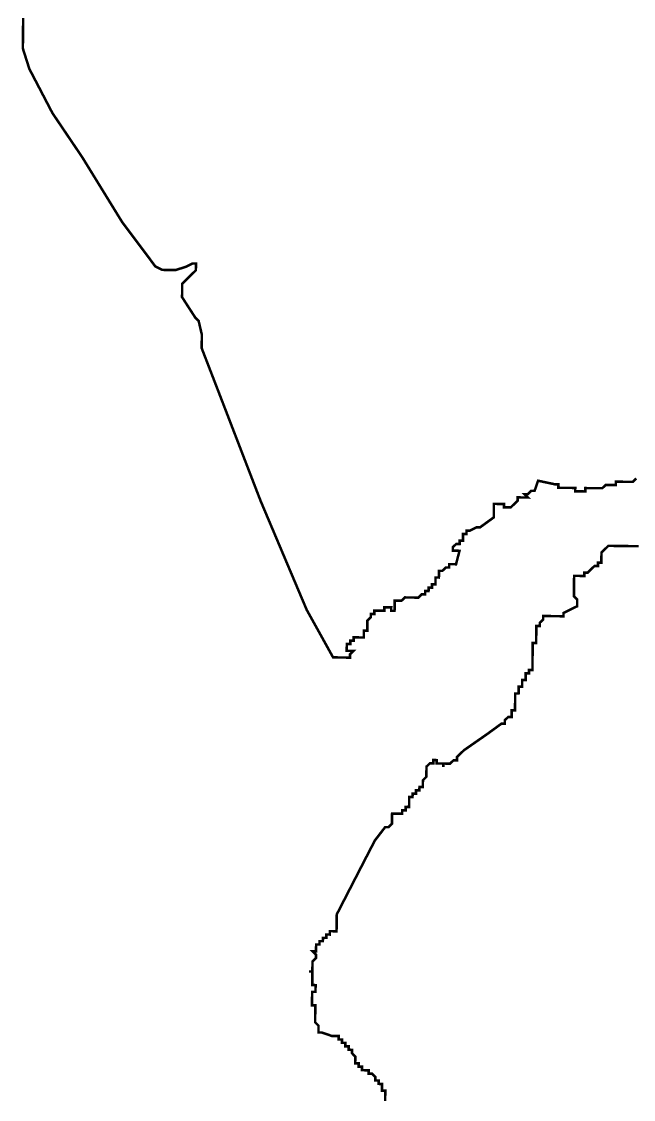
# Model space of a CAD drawing. Header units: metres. Extents: x 257673 to 289848, y 2129691 to 2228029.
# Drawn here: x 259641 to 260358, y 2175833 to 2177098 of the extents above; entities that cross this region are included whole.
import ezdxf

# ---------------------------------------------------------------- set-up
doc = ezdxf.new("R2010")
doc.units = ezdxf.units.M
doc.header["$MEASUREMENT"] = 0
doc.layers.add('HAZARDS LINE', color=1, linetype='Continuous')

msp = doc.modelspace()

# ---------------------------------------------------------------- linework, layer by layer
at = {"layer": 'HAZARDS LINE', "lineweight": 18}
for points in [[(259642.5, 2177101.7, 2.97, 2.97, 0), (259642.1, 2177066, 2.97, 2.97, 0), (259649.7, 2177042.1, 2.97, 2.97, 0), (259676.8, 2176990.2, 2.97, 2.97, 0), (259711.9, 2176938.2, 2.97, 2.97, 0), (259758.6, 2176862.3, 2.97, 2.97, 0), (259797.6, 2176810.2, 2.97, 2.97, 0), (259805.5, 2176806.2, 2.97, 2.97, 0), (259813.4, 2176806.1, 2.97, 2.97, 0), (259821.3, 2176806, 2.97, 2.97, 0), (259833.3, 2176809.8, 2.97, 2.97, 0), (259841.3, 2176813.7, 2.97, 2.97, 0), (259845.2, 2176813.6, 2.97, 2.97, 0), (259845.1, 2176805.7, 2.97, 2.97, 0), (259841.1, 2176801.8, 2.97, 2.97, 0), (259829.1, 2176790, 2.97, 2.97, 0), (259828.9, 2176774.2, 2.97, 2.97, 0), (259844.4, 2176750.2, 2.97, 2.97, 0), (259848.4, 2176746.1, 2.97, 2.97, 0), (259852.1, 2176730.2, 2.97, 2.97, 0), (259851.9, 2176714.4, 2.97, 2.97, 0), (259875, 2176654.6, 2.97, 2.97, 0), (259921.1, 2176535, 2.97, 2.97, 0), (259975.1, 2176407.4, 2.97, 2.97, 0), (260006.1, 2176351.5, 2.97, 2.97, 0), (260010.1, 2176351.5, 2.97, 2.97, 0), (260022, 2176351.3, 2.97, 2.97, 0), (260026, 2176351.3, 2.97, 2.97, 0), (260026, 2176355.2, 2.97, 2.97, 0), (260030, 2176359.2, 2.97, 2.97, 0), (260026.1, 2176359.2, 2.97, 2.97, 0), (260022.1, 2176359.3, 2.97, 2.97, 0), (260022.1, 2176363.2, 2.97, 2.97, 0), (260022.2, 2176367.2, 2.97, 2.97, 0), (260026.2, 2176367.1, 2.97, 2.97, 0), (260026.2, 2176371.1, 2.97, 2.97, 0), (260030.2, 2176371.1, 2.97, 2.97, 0), (260030.2, 2176375, 2.97, 2.97, 0), (260034.2, 2176375, 2.97, 2.97, 0), (260038.2, 2176374.9, 2.97, 2.97, 0), (260042.1, 2176374.9, 2.97, 2.97, 0), (260042.2, 2176378.8, 2.97, 2.97, 0), (260042.2, 2176382.8, 2.97, 2.97, 0), (260046.2, 2176382.8, 2.97, 2.97, 0), (260046.2, 2176386.7, 2.97, 2.97, 0), (260046.3, 2176390.7, 2.97, 2.97, 0), (260046.3, 2176394.7, 2.97, 2.97, 0), (260050.3, 2176398.6, 2.97, 2.97, 0), (260050.4, 2176402.5, 2.97, 2.97, 0), (260054.4, 2176402.5, 2.97, 2.97, 0), (260054.4, 2176406.5, 2.97, 2.97, 0), (260058.4, 2176406.4, 2.97, 2.97, 0), (260062.3, 2176406.4, 2.97, 2.97, 0), (260066.3, 2176406.3, 2.97, 2.97, 0), (260066.3, 2176410.3, 2.97, 2.97, 0), (260070.3, 2176410.2, 2.97, 2.97, 0), (260074.3, 2176410.2, 2.97, 2.97, 0), (260074.2, 2176406.2, 2.97, 2.97, 0), (260078.2, 2176406.2, 2.97, 2.97, 0), (260078.3, 2176414.1, 2.97, 2.97, 0), (260078.3, 2176418.1, 2.97, 2.97, 0), (260082.3, 2176418, 2.97, 2.97, 0), (260086.3, 2176418, 2.97, 2.97, 0), (260090.3, 2176421.9, 2.97, 2.97, 0), (260094.3, 2176421.8, 2.97, 2.97, 0), (260098.2, 2176421.8, 2.97, 2.97, 0), (260102.2, 2176421.7, 2.97, 2.97, 0), (260106.1, 2176421.7, 2.97, 2.97, 0), (260110.2, 2176425.6, 2.97, 2.97, 0), (260114.1, 2176425.6, 2.97, 2.97, 0), (260114.2, 2176429.5, 2.97, 2.97, 0), (260118.1, 2176429.5, 2.97, 2.97, 0), (260118.2, 2176433.5, 2.97, 2.97, 0), (260122.2, 2176433.4, 2.97, 2.97, 0), (260122.2, 2176437.4, 2.97, 2.97, 0), (260126.2, 2176437.3, 2.97, 2.97, 0), (260126.2, 2176441.3, 2.97, 2.97, 0), (260126.3, 2176445.3, 2.97, 2.97, 0), (260130.2, 2176445.2, 2.97, 2.97, 0), (260130.3, 2176449.2, 2.97, 2.97, 0), (260130.3, 2176453.1, 2.97, 2.97, 0), (260134.3, 2176453.1, 2.97, 2.97, 0), (260138.3, 2176457, 2.97, 2.97, 0), (260142.3, 2176457, 2.97, 2.97, 0), (260142.3, 2176460.9, 2.97, 2.97, 0), (260146.3, 2176460.9, 2.97, 2.97, 0), (260150.3, 2176460.8, 2.97, 2.97, 0), (260154.4, 2176476.6, 2.97, 2.97, 0), (260150.4, 2176476.7, 2.97, 2.97, 0), (260146.5, 2176476.7, 2.97, 2.97, 0), (260146.5, 2176480.7, 2.97, 2.97, 0), (260150.5, 2176484.6, 2.97, 2.97, 0), (260154.5, 2176484.6, 2.97, 2.97, 0), (260154.6, 2176488.5, 2.97, 2.97, 0), (260158.5, 2176488.5, 2.97, 2.97, 0), (260158.6, 2176492.5, 2.97, 2.97, 0), (260158.6, 2176496.4, 2.97, 2.97, 0), (260162.6, 2176496.4, 2.97, 2.97, 0), (260162.6, 2176500.3, 2.97, 2.97, 0), (260166.6, 2176500.3, 2.97, 2.97, 0), (260174.6, 2176504.2, 2.97, 2.97, 0), (260178.5, 2176504.1, 2.97, 2.97, 0), (260194.6, 2176515.8, 2.97, 2.97, 0), (260194.6, 2176519.8, 2.97, 2.97, 0), (260194.6, 2176523.7, 2.97, 2.97, 0), (260194.7, 2176527.7, 2.97, 2.97, 0), (260194.7, 2176531.7, 2.97, 2.97, 0), (260198.7, 2176531.6, 2.97, 2.97, 0), (260202.7, 2176531.6, 2.97, 2.97, 0), (260206.6, 2176531.5, 2.97, 2.97, 0), (260206.6, 2176527.6, 2.97, 2.97, 0), (260214.5, 2176527.5, 2.97, 2.97, 0), (260218.5, 2176531.4, 2.97, 2.97, 0), (260222.6, 2176535.3, 2.97, 2.97, 0), (260222.6, 2176539.3, 2.97, 2.97, 0), (260226.6, 2176539.2, 2.97, 2.97, 0), (260230.5, 2176539.2, 2.97, 2.97, 0), (260234.5, 2176539.1, 2.97, 2.97, 0), (260230.6, 2176543.1, 2.97, 2.97, 0), (260234.5, 2176543.1, 2.97, 2.97, 0), (260238.6, 2176547, 2.97, 2.97, 0), (260242.5, 2176547, 2.97, 2.97, 0), (260246.6, 2176558.8, 2.97, 2.97, 0), (260266.4, 2176554.6, 2.97, 2.97, 0), (260270.4, 2176554.6, 2.97, 2.97, 0), (260270.3, 2176550.6, 2.97, 2.97, 0), (260274.3, 2176550.5, 2.97, 2.97, 0), (260278.3, 2176550.5, 2.97, 2.97, 0), (260282.2, 2176550.4, 2.97, 2.97, 0), (260286.2, 2176550.4, 2.97, 2.97, 0), (260290.2, 2176550.3, 2.97, 2.97, 0), (260290.1, 2176546.4, 2.97, 2.97, 0), (260294.1, 2176546.3, 2.97, 2.97, 0), (260298, 2176546.3, 2.97, 2.97, 0), (260302, 2176546.2, 2.97, 2.97, 0), (260302.1, 2176550.2, 2.97, 2.97, 0), (260306, 2176550.1, 2.97, 2.97, 0), (260310, 2176550.1, 2.97, 2.97, 0), (260313.9, 2176550.1, 2.97, 2.97, 0), (260317.9, 2176550, 2.97, 2.97, 0), (260321.9, 2176550, 2.97, 2.97, 0), (260325.9, 2176553.9, 2.97, 2.97, 0), (260329.9, 2176553.8, 2.97, 2.97, 0), (260333.8, 2176553.8, 2.97, 2.97, 0), (260337.8, 2176553.7, 2.97, 2.97, 0), (260337.8, 2176557.7, 2.97, 2.97, 0), (260341.8, 2176557.6, 2.97, 2.97, 0), (260345.8, 2176557.6, 2.97, 2.97, 0), (260349.7, 2176557.5, 2.97, 2.97, 0), (260353.7, 2176557.5, 2.97, 2.97, 0), (260357.7, 2176557.5, 2.97, 2.97, 0), (260361.7, 2176561.4, 2.97, 2.97, 0)], [(260364.7, 2176482, 2.97, 2.97, 0), (260356.7, 2176482.1, 2.97, 2.97, 0), (260352.8, 2176482.1, 2.97, 2.97, 0), (260348.8, 2176482.2, 2.97, 2.97, 0), (260344.8, 2176482.2, 2.97, 2.97, 0), (260336.9, 2176482.3, 2.97, 2.97, 0), (260332.9, 2176482.4, 2.97, 2.97, 0), (260329, 2176482.4, 2.97, 2.97, 0), (260321, 2176474.6, 2.97, 2.97, 0), (260320.9, 2176470.6, 2.97, 2.97, 0), (260320.9, 2176466.7, 2.97, 2.97, 0), (260320.8, 2176462.7, 2.97, 2.97, 0), (260316.8, 2176462.8, 2.97, 2.97, 0), (260316.8, 2176458.8, 2.97, 2.97, 0), (260312.8, 2176458.8, 2.97, 2.97, 0), (260308.8, 2176454.9, 2.97, 2.97, 0), (260304.8, 2176451, 2.97, 2.97, 0), (260300.8, 2176451, 2.97, 2.97, 0), (260300.8, 2176447.1, 2.97, 2.97, 0), (260296.8, 2176447.1, 2.97, 2.97, 0), (260292.9, 2176447.2, 2.97, 2.97, 0), (260288.9, 2176447.2, 2.97, 2.97, 0), (260288.8, 2176443.3, 2.97, 2.97, 0), (260288.8, 2176439.3, 2.97, 2.97, 0), (260288.7, 2176435.3, 2.97, 2.97, 0), (260288.7, 2176431.4, 2.97, 2.97, 0), (260288.7, 2176427.4, 2.97, 2.97, 0), (260288.6, 2176423.4, 2.97, 2.97, 0), (260292.5, 2176419.4, 2.97, 2.97, 0), (260292.4, 2176411.5, 2.97, 2.97, 0), (260276.5, 2176403.7, 2.97, 2.97, 0), (260276.4, 2176399.8, 2.97, 2.97, 0), (260272.5, 2176399.8, 2.97, 2.97, 0), (260268.5, 2176399.9, 2.97, 2.97, 0), (260264.5, 2176399.9, 2.97, 2.97, 0), (260260.6, 2176400, 2.97, 2.97, 0), (260256.6, 2176400, 2.97, 2.97, 0), (260252.6, 2176400.1, 2.97, 2.97, 0), (260252.6, 2176396.1, 2.97, 2.97, 0), (260248.6, 2176392.2, 2.97, 2.97, 0), (260248.5, 2176388.2, 2.97, 2.97, 0), (260244.5, 2176388.3, 2.97, 2.97, 0), (260244.5, 2176384.3, 2.97, 2.97, 0), (260244.5, 2176380.3, 2.97, 2.97, 0), (260244.4, 2176376.4, 2.97, 2.97, 0), (260244.4, 2176372.4, 2.97, 2.97, 0), (260244.3, 2176368.4, 2.97, 2.97, 0), (260240.3, 2176368.5, 2.97, 2.97, 0), (260240.3, 2176364.5, 2.97, 2.97, 0), (260240.2, 2176360.6, 2.97, 2.97, 0), (260240.2, 2176356.6, 2.97, 2.97, 0), (260240.1, 2176352.6, 2.97, 2.97, 0), (260240.1, 2176348.7, 2.97, 2.97, 0), (260240, 2176344.7, 2.97, 2.97, 0), (260240, 2176340.7, 2.97, 2.97, 0), (260240, 2176336.8, 2.97, 2.97, 0), (260236, 2176336.8, 2.97, 2.97, 0), (260235.9, 2176332.8, 2.97, 2.97, 0), (260232, 2176332.9, 2.97, 2.97, 0), (260231.9, 2176328.9, 2.97, 2.97, 0), (260231.9, 2176325, 2.97, 2.97, 0), (260227.9, 2176325, 2.97, 2.97, 0), (260227.9, 2176321, 2.97, 2.97, 0), (260227.8, 2176317.1, 2.97, 2.97, 0), (260223.8, 2176317.1, 2.97, 2.97, 0), (260223.8, 2176313.2, 2.97, 2.97, 0), (260223.7, 2176309.2, 2.97, 2.97, 0), (260219.8, 2176309.2, 2.97, 2.97, 0), (260219.7, 2176305.3, 2.97, 2.97, 0), (260219.7, 2176301.3, 2.97, 2.97, 0), (260219.6, 2176297.3, 2.97, 2.97, 0), (260219.6, 2176293.4, 2.97, 2.97, 0), (260219.5, 2176289.4, 2.97, 2.97, 0), (260215.6, 2176289.5, 2.97, 2.97, 0), (260215.5, 2176285.5, 2.97, 2.97, 0), (260215.5, 2176281.5, 2.97, 2.97, 0), (260211.5, 2176281.6, 2.97, 2.97, 0), (260207.5, 2176277.7, 2.97, 2.97, 0), (260207.5, 2176273.7, 2.97, 2.97, 0), (260203.5, 2176273.7, 2.97, 2.97, 0), (260187.5, 2176262, 2.97, 2.97, 0), (260159.5, 2176242.5, 2.97, 2.97, 0), (260155.5, 2176238.6, 2.97, 2.97, 0), (260151.5, 2176234.7, 2.97, 2.97, 0), (260151.4, 2176230.7, 2.97, 2.97, 0), (260147.4, 2176230.8, 2.97, 2.97, 0), (260143.4, 2176226.9, 2.97, 2.97, 0), (260139.5, 2176226.9, 2.97, 2.97, 0), (260135.5, 2176227, 2.97, 2.97, 0), (260135.4, 2176223, 2.97, 2.97, 0), (260135.5, 2176227, 2.97, 2.97, 0), (260131.5, 2176227, 2.97, 2.97, 0), (260127.6, 2176227.1, 2.97, 2.97, 0), (260127.6, 2176231, 2.97, 2.97, 0), (260123.6, 2176231.1, 2.97, 2.97, 0), (260123.6, 2176227.1, 2.97, 2.97, 0), (260119.6, 2176227.2, 2.97, 2.97, 0), (260115.6, 2176223.3, 2.97, 2.97, 0), (260115.6, 2176219.3, 2.97, 2.97, 0), (260115.5, 2176215.3, 2.97, 2.97, 0), (260115.5, 2176211.4, 2.97, 2.97, 0), (260111.5, 2176207.4, 2.97, 2.97, 0), (260111.4, 2176203.5, 2.97, 2.97, 0), (260111.4, 2176199.5, 2.97, 2.97, 0), (260107.4, 2176199.6, 2.97, 2.97, 0), (260107.3, 2176195.6, 2.97, 2.97, 0), (260103.4, 2176195.6, 2.97, 2.97, 0), (260103.3, 2176191.7, 2.97, 2.97, 0), (260099.4, 2176191.7, 2.97, 2.97, 0), (260099.3, 2176187.8, 2.97, 2.97, 0), (260095.4, 2176187.8, 2.97, 2.97, 0), (260095.3, 2176183.8, 2.97, 2.97, 0), (260095.3, 2176179.9, 2.97, 2.97, 0), (260095.2, 2176175.9, 2.97, 2.97, 0), (260091.2, 2176176, 2.97, 2.97, 0), (260091.2, 2176172, 2.97, 2.97, 0), (260087.2, 2176172, 2.97, 2.97, 0), (260087.2, 2176168.1, 2.97, 2.97, 0), (260083.2, 2176168.1, 2.97, 2.97, 0), (260079.2, 2176168.2, 2.97, 2.97, 0), (260075.3, 2176168.2, 2.97, 2.97, 0), (260075.2, 2176164.2, 2.97, 2.97, 0), (260075.2, 2176160.3, 2.97, 2.97, 0), (260075.1, 2176156.3, 2.97, 2.97, 0), (260071.1, 2176152.4, 2.97, 2.97, 0), (260067.2, 2176152.4, 2.97, 2.97, 0), (260055.1, 2176136.7, 2.97, 2.97, 0), (260042.9, 2176113.1, 2.97, 2.97, 0), (260022.6, 2176073.7, 2.97, 2.97, 0), (260010.4, 2176050, 2.97, 2.97, 0), (260010.3, 2176046, 2.97, 2.97, 0), (260010.3, 2176042.1, 2.97, 2.97, 0), (260010.2, 2176038.1, 2.97, 2.97, 0), (260010.2, 2176034.1, 2.97, 2.97, 0), (260010.1, 2176030.2, 2.97, 2.97, 0), (260006.2, 2176030.2, 2.97, 2.97, 0), (260002.2, 2176030.3, 2.97, 2.97, 0), (260002.2, 2176026.3, 2.97, 2.97, 0), (259998.2, 2176026.4, 2.97, 2.97, 0), (259998.1, 2176022.4, 2.97, 2.97, 0), (259994.2, 2176022.4, 2.97, 2.97, 0), (259994.1, 2176018.5, 2.97, 2.97, 0), (259990.2, 2176018.5, 2.97, 2.97, 0), (259990.1, 2176014.6, 2.97, 2.97, 0), (259986.2, 2176014.6, 2.97, 2.97, 0), (259986.1, 2176010.6, 2.97, 2.97, 0), (259986.1, 2176006.7, 2.97, 2.97, 0), (259982.1, 2176006.7, 2.97, 2.97, 0), (259986, 2176002.7, 2.97, 2.97, 0), (259986, 2175998.7, 2.97, 2.97, 0), (259981.9, 2175994.8, 2.97, 2.97, 0), (259981.9, 2175990.9, 2.97, 2.97, 0), (259981.8, 2175986.9, 2.97, 2.97, 0), (259981.8, 2175982.9, 2.97, 2.97, 0), (259977.8, 2175983, 2.97, 2.97, 0), (259981.8, 2175982.9, 2.97, 2.97, 0), (259981.8, 2175979, 2.97, 2.97, 0), (259981.7, 2175975, 2.97, 2.97, 0), (259981.7, 2175971, 2.97, 2.97, 0), (259981.6, 2175967.1, 2.97, 2.97, 0), (259985.6, 2175967, 2.97, 2.97, 0), (259985.5, 2175963.1, 2.97, 2.97, 0), (259985.5, 2175959.1, 2.97, 2.97, 0), (259981.5, 2175959.1, 2.97, 2.97, 0), (259981.5, 2175955.2, 2.97, 2.97, 0), (259981.4, 2175951.2, 2.97, 2.97, 0), (259981.4, 2175947.2, 2.97, 2.97, 0), (259981.3, 2175943.3, 2.97, 2.97, 0), (259985.3, 2175943.2, 2.97, 2.97, 0), (259985.2, 2175939.3, 2.97, 2.97, 0), (259985.2, 2175935.3, 2.97, 2.97, 0), (259985.1, 2175931.3, 2.97, 2.97, 0), (259985.1, 2175927.4, 2.97, 2.97, 0), (259985, 2175923.4, 2.97, 2.97, 0), (259989, 2175919.4, 2.97, 2.97, 0), (259988.9, 2175915.4, 2.97, 2.97, 0), (259988.9, 2175911.4, 2.97, 2.97, 0), (259992.8, 2175911.4, 2.97, 2.97, 0), (260004.7, 2175907.3, 2.97, 2.97, 0), (260012.6, 2175907.2, 2.97, 2.97, 0), (260012.6, 2175903.2, 2.97, 2.97, 0), (260016.5, 2175903.2, 2.97, 2.97, 0), (260016.5, 2175899.2, 2.97, 2.97, 0), (260020.4, 2175899.2, 2.97, 2.97, 0), (260020.4, 2175895.2, 2.97, 2.97, 0), (260024.4, 2175895.1, 2.97, 2.97, 0), (260024.3, 2175891.2, 2.97, 2.97, 0), (260028.3, 2175891.1, 2.97, 2.97, 0), (260028.2, 2175887.2, 2.97, 2.97, 0), (260032.1, 2175883.1, 2.97, 2.97, 0), (260032.1, 2175879.2, 2.97, 2.97, 0), (260032, 2175875.2, 2.97, 2.97, 0), (260036, 2175875.2, 2.97, 2.97, 0), (260036, 2175871.2, 2.97, 2.97, 0), (260039.9, 2175871.2, 2.97, 2.97, 0), (260039.9, 2175867.2, 2.97, 2.97, 0), (260043.8, 2175867.1, 2.97, 2.97, 0), (260047.8, 2175867.1, 2.97, 2.97, 0), (260047.8, 2175863.1, 2.97, 2.97, 0), (260051.7, 2175863.1, 2.97, 2.97, 0), (260055.6, 2175859.1, 2.97, 2.97, 0), (260055.6, 2175855.1, 2.97, 2.97, 0), (260059.6, 2175855, 2.97, 2.97, 0), (260059.5, 2175851.1, 2.97, 2.97, 0), (260063.5, 2175851, 2.97, 2.97, 0), (260063.4, 2175847.1, 2.97, 2.97, 0), (260063.4, 2175843.1, 2.97, 2.97, 0), (260067.3, 2175843.1, 2.97, 2.97, 0), (260067.3, 2175839.1, 2.97, 2.97, 0), (260067.2, 2175835.1, 2.97, 2.97, 0), (260067.2, 2175831.2, 2.97, 2.97, 0)]]:
    msp.add_lwpolyline(points, format="xyseb", dxfattribs=at)

doc.saveas('drawing.dxf')
